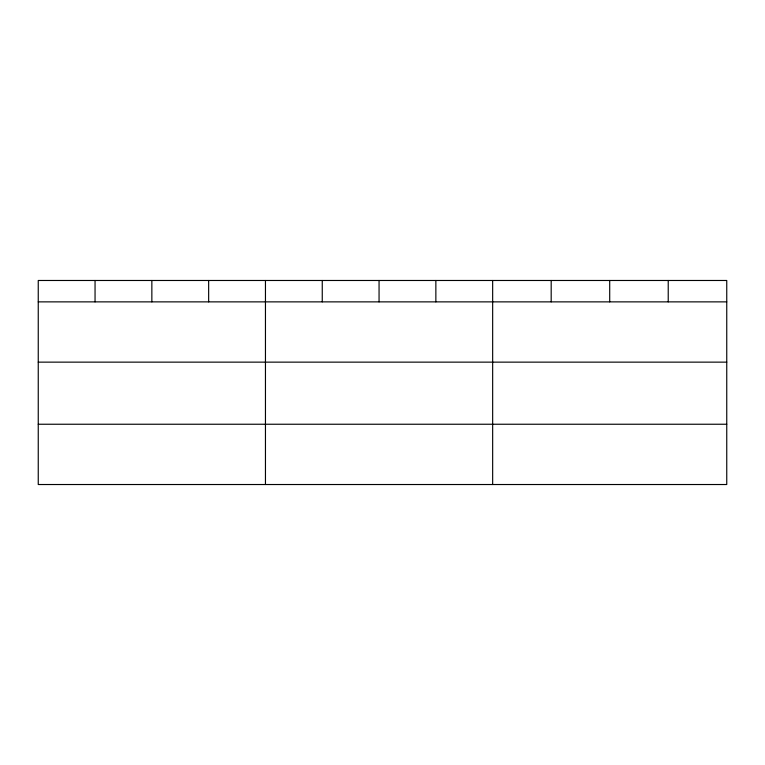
<?xml version="1.0" encoding="UTF-8"?>
<svg xmlns="http://www.w3.org/2000/svg" width="765" height="765" viewBox="0 0 765 765"><rect width="100%" height="100%" fill="white"/><g stroke="black" fill="none" stroke-linecap="round" stroke-linejoin="round"><path stroke-width="1.15" d="M726.75 362.141L726.75 280.478L38.25 280.478L38.25 484.522L726.75 484.522L726.75 362.141L38.25 362.141M38.25 301.869L726.75 301.869M38.25 424.24L726.75 424.24M668.227 280.478L668.227 301.869M609.705 280.478L609.705 301.869M551.183 280.478L551.183 301.869M492.66 280.478L492.66 484.522M435.859 280.478L435.859 301.869M379.058 280.478L379.058 301.869M322.256 280.478L322.256 301.869M265.455 280.478L265.455 484.522M208.654 280.478L208.654 301.869M151.853 280.478L151.853 301.869M95.051 280.478L95.051 301.869"/></g></svg>
